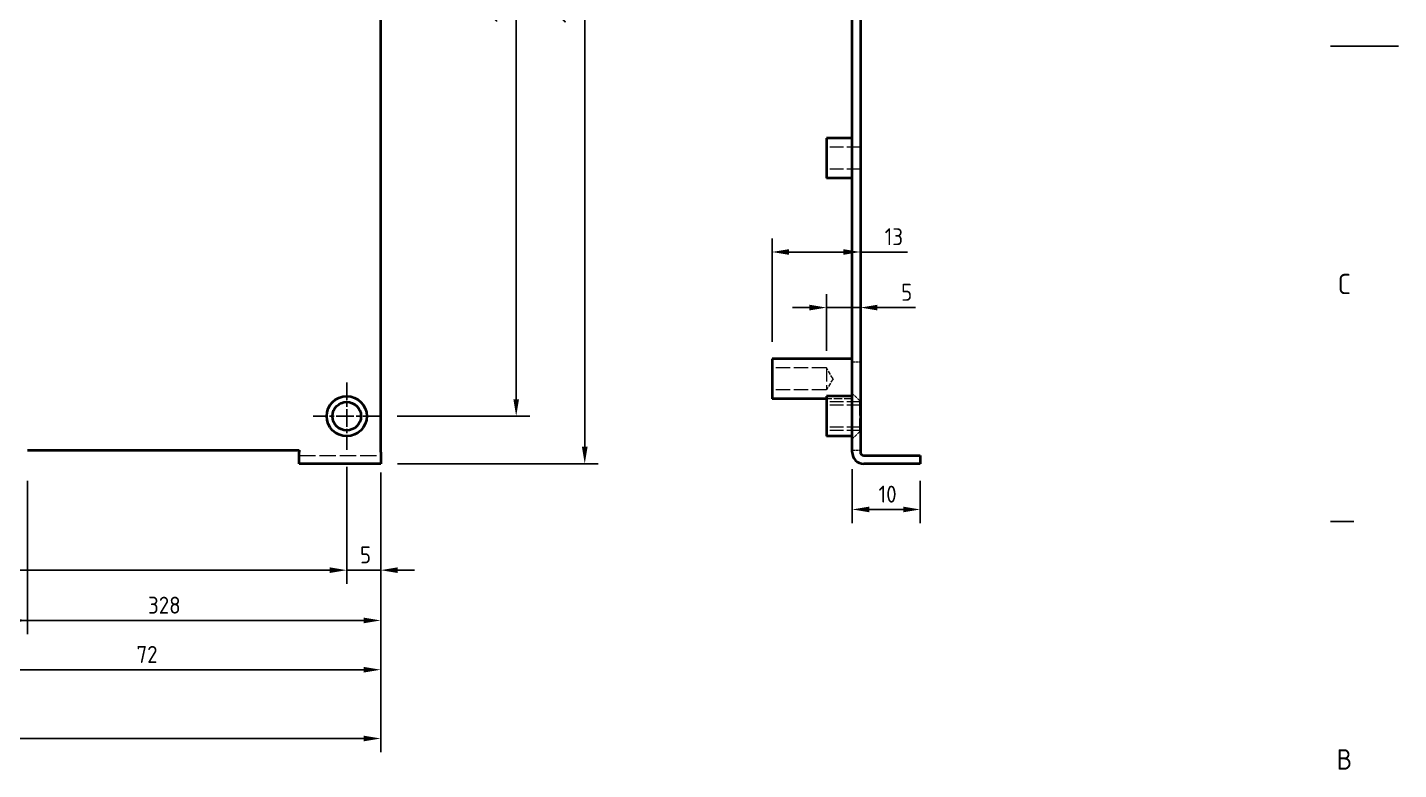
# Model space of a CAD drawing. Header units: millimetres. Extents: x 0 to 594, y 0 to 420.
# Drawn here: x 392.2 to 594, y 103.5 to 212.8 of the extents above; entities that cross this region are included whole.
import ezdxf

# ---------------------------------------------------------------- set-up
doc = ezdxf.new("R2010")
doc.units = ezdxf.units.MM
doc.linetypes.add('CHAIN', pattern=[0.35429999999999995, 0.2362, -0.0295, 0.0591, -0.0295])
doc.linetypes.add('DASHED', pattern=[0.2067, 0.1654, -0.0413])
doc.layers.get('0').update_dxf_attribs({"color": 3, "lineweight": 25})
for name, color, linetype, lineweight in [('가려진 것(ISO)', 2, 'DASHED', 18), ('가시적인 것(ISO)', 3, 'Continuous', 40), ('경계(ISO)', 7, 'Continuous', 25), ('중심 표식(ISO)', 1, 'Continuous', 25), ('치수(ISO)', 2, 'Continuous', 25)]:
    doc.layers.add(name, color=color, linetype=linetype, lineweight=lineweight)
doc.styles.add('문자 텍스트_PSTEK_POSCO', font='isocp.shx')
doc.styles.add('치수 텍스트_PSTEK_POSCO', font='isocp.shx')
doc.dimstyles.new('치수_PSTEK_POSCO', dxfattribs={"dimtxt": 2.5, "dimasz": 2.5, "dimexe": 2, "dimexo": 2.5, "dimgap": 1, "dimtad": 1, "dimrnd": 1e-08, "dimdsep": 46, "dimtxsty": '치수 텍스트_PSTEK_POSCO', "dimcen": 0.09, "dimdle": 10, "dimclrd": 7, "dimclre": 7, "dimclrt": 2, "dimadec": 1, "dimazin": 2, "dimtfac": 1, "dimtmove": 0, "dimatfit": 3, "dimfxl": 0, "dimtolj": 1, "dimlwd": -1, "dimlwe": -1, "dimarcsym": 0})

# ---------------------------------------------------------------- blocks, each defined once
blk = doc.blocks.new('경계 Default Border')
at = {"layer": '경계(ISO)'}
blk.add_line((584.0000152587891, 140), (587.400016784668, 140), dxfattribs=at)
at = {"layer": '경계(ISO)', "flags": 128}
blk.add_lwpolyline([(594.0000152587891, 210), (584.0000152587891, 210)], dxfattribs=at)
at = {"layer": '경계(ISO)', "color": 2, "char_height": 3.00000011920929, "attachment_point": 7, "style": '문자 텍스트_PSTEK_POSCO'}
for s, insert in [('C', (585.0445395201642, 173.4713944559917)), ('B', (584.8782702028949, 103.4713944559917))]:
    blk.add_mtext(s, dxfattribs=dict(at, insert=insert))
blk = doc.blocks.new('*D22')
at = {"layer": 'Defpoints', "color": 0}
for p in [(444.1652414049008, 149.707879249247), (64.1652414048859, 148.507879249247), (64.1652414048859, 108.0451231644487)]:
    blk.add_point(p, dxfattribs=at)
at = {"layer": '치수(ISO)', "color": 7}
for p, q in [((64.1652414048859, 146.007879249247), (64.1652414048859, 106.0451231644487)), ((444.1652414049008, 147.207879249247), (444.1652414049008, 106.0451231644487)), ((441.6652414049008, 108.0451231644487), (66.6652414048859, 108.0451231644487))]:
    blk.add_line(p, q, dxfattribs=at)
for points in [[(66.6652414048859, 108.4617898311154), (66.6652414048859, 107.6284564977821), (64.1652414048859, 108.0451231644487)], [(441.6652414049008, 108.4617898311154), (441.6652414049008, 107.6284564977821), (444.1652414049008, 108.0451231644487)]]:
    blk.add_solid(points, dxfattribs=at)
at = {"layer": '치수(ISO)', "color": 2, "insert": (251.9142571529249, 110.2951231644487), "char_height": 2.5, "attachment_point": 4, "style": '치수 텍스트_PSTEK_POSCO'}
blk.add_mtext('\\A1;380', dxfattribs=at)
blk = doc.blocks.new('*D23')
at = {"layer": 'Defpoints', "color": 0}
for p in [(513.5770382533893, 150.207879249247), (523.5770382533892, 148.507879249247), (523.5770382533892, 141.7749022787765)]:
    blk.add_point(p, dxfattribs=at)
at = {"layer": '치수(ISO)', "color": 7}
for p, q in [((513.5770382533893, 147.707879249247), (513.5770382533893, 139.7749022787765)), ((523.5770382533892, 146.007879249247), (523.5770382533892, 139.7749022787765)), ((516.0770382533893, 141.7749022787765), (521.0770382533892, 141.7749022787765))]:
    blk.add_line(p, q, dxfattribs=at)
for points in [[(516.0770382533893, 142.1915689454432), (516.0770382533893, 141.3582356121099), (513.5770382533893, 141.7749022787765)], [(521.0770382533892, 142.1915689454432), (521.0770382533892, 141.3582356121099), (523.5770382533892, 141.7749022787765)]]:
    blk.add_solid(points, dxfattribs=at)
at = {"layer": '치수(ISO)', "color": 2, "insert": (517.4510540014207, 144.0249022787765), "char_height": 2.5, "attachment_point": 4, "style": '치수 텍스트_PSTEK_POSCO'}
blk.add_mtext('\\A1;10', dxfattribs=at)
blk = doc.blocks.new('*D24')
at = {"layer": 'Defpoints', "color": 0}
for p in [(444.1652414049007, 282.507879249247), (474.2031797648157, 282.507879249247), (444.1652414049008, 148.5078792492471)]:
    blk.add_point(p, dxfattribs=at)
at = {"layer": '치수(ISO)', "color": 7}
for p, q in [((446.6652414049007, 282.507879249247), (476.2031797648157, 282.507879249247)), ((474.2031797648157, 151.007879249247), (474.2031797648157, 280.007879249247)), ((446.6652414049008, 148.5078792492471), (476.2031797648157, 148.507879249247))]:
    blk.add_line(p, q, dxfattribs=at)
for points in [[(473.786513098149, 280.007879249247), (474.6198464314824, 280.007879249247), (474.2031797648157, 282.507879249247)], [(473.786513098149, 151.007879249247), (474.6198464314824, 151.007879249247), (474.2031797648157, 148.507879249247)]]:
    blk.add_solid(points, dxfattribs=at)
at = {"layer": '치수(ISO)', "color": 2, "insert": (471.9531797648157, 213.3828792492471), "char_height": 2.5, "attachment_point": 4, "rotation": 90, "style": '치수 텍스트_PSTEK_POSCO'}
blk.add_mtext('\\A1;134', dxfattribs=at)
blk = doc.blocks.new('*D27')
at = {"layer": 'Defpoints', "color": 0}
for p in [(444.1152414049006, 275.5078792492471), (464.1152414049007, 275.5078792492471), (444.1152414049006, 155.507879249247)]:
    blk.add_point(p, dxfattribs=at)
at = {"layer": '치수(ISO)', "color": 7}
for p, q in [((446.6152414049006, 275.5078792492471), (466.1152414049007, 275.5078792492471)), ((464.1152414049007, 158.007879249247), (464.1152414049007, 273.0078792492471)), ((446.6152414049006, 155.507879249247), (466.1152414049007, 155.507879249247))]:
    blk.add_line(p, q, dxfattribs=at)
for points in [[(463.698574738234, 273.0078792492471), (464.5319080715674, 273.0078792492471), (464.1152414049007, 275.5078792492471)], [(463.698574738234, 158.007879249247), (464.5319080715674, 158.007879249247), (464.1152414049007, 155.507879249247)]]:
    blk.add_solid(points, dxfattribs=at)
at = {"layer": '치수(ISO)', "color": 2, "insert": (461.8649953419085, 213.5068949972786), "char_height": 2.5, "attachment_point": 4, "rotation": 90, "style": '치수 텍스트_PSTEK_POSCO'}
blk.add_mtext('\\A1;120', dxfattribs=at)
blk = doc.blocks.new('*D43')
at = {"layer": 'Defpoints', "color": 0}
for p in [(280.1652414048989, 151.2578792492432), (439.1652414049007, 150.557879249247), (439.1652414049007, 132.8362601215311)]:
    blk.add_point(p, dxfattribs=at)
at = {"layer": '치수(ISO)', "color": 7}
for p, q in [((280.1652414048989, 148.7578792492432), (280.1652414048989, 130.8362601215311)), ((439.1652414049007, 148.057879249247), (439.1652414049007, 130.8362601215311)), ((282.6652414048989, 132.8362601215311), (436.6652414049007, 132.8362601215311))]:
    blk.add_line(p, q, dxfattribs=at)
for points in [[(282.6652414048989, 133.2529267881978), (282.6652414048989, 132.4195934548645), (280.1652414048989, 132.8362601215311)], [(436.6652414049007, 133.2529267881978), (436.6652414049007, 132.4195934548645), (439.1652414049007, 132.8362601215311)]]:
    blk.add_solid(points, dxfattribs=at)
at = {"layer": '치수(ISO)', "color": 2, "insert": (357.5757495561476, 135.0862601215311), "char_height": 2.5, "attachment_point": 4, "style": '치수 텍스트_PSTEK_POSCO'}
blk.add_mtext('\\A1;159', dxfattribs=at)
blk = doc.blocks.new('*D44')
at = {"layer": 'Defpoints', "color": 0}
for p in [(372.1652414049006, 155.507879249247), (444.1652414049008, 148.5078792492471), (444.1652414049008, 118.1774210354593)]:
    blk.add_point(p, dxfattribs=at)
at = {"layer": '치수(ISO)', "color": 7}
for p, q in [((372.1652414049006, 153.007879249247), (372.1652414049006, 116.1774210354593)), ((444.1652414049008, 146.0078792492471), (444.1652414049008, 116.1774210354593)), ((374.6652414049006, 118.1774210354593), (441.6652414049008, 118.1774210354593))]:
    blk.add_line(p, q, dxfattribs=at)
for points in [[(374.6652414049006, 118.5940877021259), (374.6652414049006, 117.7607543687926), (372.1652414049006, 118.1774210354593)], [(441.6652414049008, 118.5940877021259), (441.6652414049008, 117.7607543687926), (444.1652414049008, 118.1774210354593)]]:
    blk.add_solid(points, dxfattribs=at)
at = {"layer": '치수(ISO)', "color": 2, "insert": (408.2151675859956, 120.4276670984514), "char_height": 2.5, "attachment_point": 4, "style": '치수 텍스트_PSTEK_POSCO'}
blk.add_mtext('\\A1;72', dxfattribs=at)
blk = doc.blocks.new('*D45')
at = {"layer": 'Defpoints', "color": 0}
for p in [(439.1652414049007, 150.557879249247), (444.1652414049008, 148.507879249247), (444.1652414049008, 132.8362601215311)]:
    blk.add_point(p, dxfattribs=at)
at = {"layer": '치수(ISO)', "color": 7}
for p, q in [((439.1652414049007, 148.057879249247), (439.1652414049007, 130.8362601215311)), ((444.1652414049008, 146.007879249247), (444.1652414049008, 130.8362601215311)), ((436.6652414049007, 132.8362601215311), (434.1652414049007, 132.8362601215311)), ((439.1652414049007, 132.8362601215311), (444.1652414049008, 132.8362601215311)), ((446.6652414049008, 132.8362601215311), (449.1652414049008, 132.8362601215311))]:
    blk.add_line(p, q, dxfattribs=at)
for points in [[(436.6652414049007, 133.2529267881978), (436.6652414049007, 132.4195934548644), (439.1652414049007, 132.8362601215311)], [(446.6652414049008, 133.2529267881978), (446.6652414049008, 132.4195934548644), (444.1652414049008, 132.8362601215311)]]:
    blk.add_solid(points, dxfattribs=at)
at = {"layer": '치수(ISO)', "color": 2, "insert": (441.1134647096041, 135.0862601215311), "char_height": 2.5, "attachment_point": 4, "style": '치수 텍스트_PSTEK_POSCO'}
blk.add_mtext('\\A1;5', dxfattribs=at)
blk = doc.blocks.new('*D47')
at = {"layer": 'Defpoints', "color": 0}
for p in [(514.7770382533893, 179.6824324834447), (501.7770382533018, 163.9578792492479), (514.7770382533893, 160.1060480785065)]:
    blk.add_point(p, dxfattribs=at)
at = {"layer": '치수(ISO)', "color": 7}
for p, q in [((501.7770382533018, 166.4578792492479), (501.7770382533018, 181.6824324834447)), ((504.2770382533018, 179.6824324834447), (512.2770382533893, 179.6824324834447)), ((514.7770382533893, 179.6824324834447), (521.7086150797207, 179.6824324834447))]:
    blk.add_line(p, q, dxfattribs=at)
for points in [[(504.2770382533018, 180.0990991501114), (504.2770382533018, 179.265765816778), (501.7770382533018, 179.6824324834447)], [(512.2770382533893, 180.0990991501114), (512.2770382533893, 179.265765816778), (514.7770382533893, 179.6824324834447)]]:
    blk.add_solid(points, dxfattribs=at)
at = {"layer": '치수(ISO)', "color": 2, "insert": (518.3550616891275, 181.9324324834447), "char_height": 2.5, "attachment_point": 4, "style": '치수 텍스트_PSTEK_POSCO'}
blk.add_mtext('\\A1;13', dxfattribs=at)
blk = doc.blocks.new('*D48')
at = {"layer": 'Defpoints', "color": 0}
for p in [(514.7770382533893, 280.807879249247), (514.7770382533893, 171.4999166505633), (509.7770382533018, 162.6288792492479)]:
    blk.add_point(p, dxfattribs=at)
at = {"layer": '치수(ISO)', "color": 7}
for p, q in [((509.7770382533018, 165.1288792492479), (509.7770382533018, 173.4999166505633)), ((507.2770382533018, 171.4999166505633), (504.7770382533018, 171.4999166505633)), ((509.7770382533018, 171.4999166505633), (514.7770382533893, 171.4999166505633)), ((517.2770382533893, 171.4999166505633), (522.8805916439825, 171.4999166505633))]:
    blk.add_line(p, q, dxfattribs=at)
for points in [[(507.2770382533018, 171.9165833172299), (507.2770382533018, 171.0832499838966), (509.7770382533018, 171.4999166505633)], [(517.2770382533893, 171.9165833172299), (517.2770382533893, 171.0832499838966), (514.7770382533893, 171.4999166505633)]]:
    blk.add_solid(points, dxfattribs=at)
at = {"layer": '치수(ISO)', "color": 2, "insert": (520.7770382533893, 173.7499166505633), "char_height": 2.5, "attachment_point": 4, "style": '치수 텍스트_PSTEK_POSCO'}
blk.add_mtext('\\A1;5', dxfattribs=at)
blk = doc.blocks.new('*D50')
at = {"layer": 'Defpoints', "color": 0}
for p in [(444.1652414049008, 149.707879249247), (64.16524140488598, 148.507879249247), (444.1652414049008, 125.4300132539318)]:
    blk.add_point(p, dxfattribs=at)
at = {"layer": '치수(ISO)', "color": 7}
for p, q in [((64.16524140488598, 146.007879249247), (64.16524140488598, 123.4300132539318)), ((444.1652414049008, 147.207879249247), (444.1652414049008, 123.4300132539318)), ((66.66524140488598, 125.4300132539318), (441.6652414049008, 125.4300132539318))]:
    blk.add_line(p, q, dxfattribs=at)
for points in [[(66.66524140488598, 125.8466799205985), (66.66524140488598, 125.0133465872651), (64.16524140488598, 125.4300132539318)], [(441.6652414049008, 125.8466799205985), (441.6652414049008, 125.0133465872651), (444.1652414049008, 125.4300132539318)]]:
    blk.add_solid(points, dxfattribs=at)
at = {"layer": '치수(ISO)', "color": 2, "insert": (251.9142571529249, 127.6800132539318), "char_height": 2.5, "attachment_point": 4, "style": '치수 텍스트_PSTEK_POSCO'}
blk.add_mtext('\\A1;380', dxfattribs=at)
blk = doc.blocks.new('*D51')
at = {"layer": 'Defpoints', "color": 0}
for p in [(64.16524140488598, 148.507879249247), (392.1652914049054, 148.507879249247), (64.16524140488598, 125.4300132539319)]:
    blk.add_point(p, dxfattribs=at)
at = {"layer": '치수(ISO)', "color": 7}
for p, q in [((64.16524140488598, 146.007879249247), (64.16524140488598, 123.4300132539319)), ((392.1652914049054, 146.007879249247), (392.1652914049054, 123.4300132539319)), ((66.66524140488598, 125.4300132539319), (389.6652914049054, 125.4300132539319)), ((392.1652914049054, 125.4300132539319), (415.4152414049067, 125.4300132539319))]:
    blk.add_line(p, q, dxfattribs=at)
for points in [[(66.66524140488598, 125.8466799205985), (66.66524140488598, 125.0133465872652), (64.16524140488598, 125.4300132539319)], [(389.6652914049054, 125.8466799205985), (389.6652914049054, 125.0133465872652), (392.1652914049054, 125.4300132539319)]]:
    blk.add_solid(points, dxfattribs=at)
at = {"layer": '치수(ISO)', "color": 2, "insert": (409.9152414049067, 127.680259316924), "char_height": 2.5, "attachment_point": 4, "style": '치수 텍스트_PSTEK_POSCO'}
blk.add_mtext('\\A1;328', dxfattribs=at)

msp = doc.modelspace()

# ---------------------------------------------------------------- linework, layer by layer
at = {"layer": '가려진 것(ISO)', "ltscale": 12.09482383728027}
for p, q in [((514.7770382533377, 195.1191492492458), (509.7770382533377, 195.1191492492458)), ((514.7770382533377, 191.8771492492457), (509.7770382533377, 191.8771492492457)), ((514.7770382533878, 157.607879249247), (509.7770382533878, 157.607879249247)), ((514.7770382533679, 157.128879249247), (509.7770382533679, 157.128879249247)), ((514.7770382533679, 153.886879249247), (509.7770382533679, 153.886879249247)), ((514.7770382533878, 153.407879249247), (509.7770382533878, 153.407879249247))]:
    msp.add_line(p, q, dxfattribs=at)
at = {"layer": '가려진 것(ISO)', "ltscale": 2.28553581237793}
for p, q in [((513.5770382532813, 163.507879249247), (514.7770382532813, 163.507879249247)), ((513.5770382533857, 150.5078792492467), (514.7770382533857, 150.5078792492467))]:
    msp.add_line(p, q, dxfattribs=at)
at = {"layer": '가려진 것(ISO)', "ltscale": 12.90114498138428}
for p, q in [((509.7770382533017, 162.6288792492479), (501.7770382533018, 162.6288792492479)), ((509.7770382533017, 159.3868792492479), (501.7770382533018, 159.3868792492479))]:
    msp.add_line(p, q, dxfattribs=at)
at = {"layer": '가려진 것(ISO)', "ltscale": 12.31863021850586}
msp.add_line((509.7770382533017, 162.6288792492479), (509.7770382533017, 159.3868792492479), dxfattribs=at)
at = {"layer": '가려진 것(ISO)', "ltscale": 3.601896047592163}
for q in [(509.7770382533017, 162.6288792492479), (509.7770382533017, 159.3868792492479)]:
    msp.add_line((510.7510333167454, 161.0078792492479), q, dxfattribs=at)
at = {"layer": '가려진 것(ISO)', "ltscale": 7.237747192382812}
msp.add_line((513.5770382533018, 158.0578792492479), (509.7770382533017, 158.0578792492479), dxfattribs=at)
at = {"layer": '가려진 것(ISO)', "ltscale": 2.962912559509277}
for p, q in [((514.6770382533406, 157.7578792492432), (513.5770382533407, 158.8578792492432)), ((514.6770382533406, 153.2578792492432), (513.5770382533407, 152.1578792492433))]:
    msp.add_line(p, q, dxfattribs=at)
at = {"layer": '가려진 것(ISO)', "ltscale": 11.39910221099854}
msp.add_line((514.6770382533406, 153.2578792492432), (514.6770382533406, 157.7578792492432), dxfattribs=at)
at = {"layer": '가려진 것(ISO)', "ltscale": 0.1903696656227112}
for p, q in [((514.7770382533406, 157.7578792492432), (514.6770382533406, 157.7578792492432)), ((514.7770382533406, 153.2578792492432), (514.6770382533406, 153.2578792492432))]:
    msp.add_line(p, q, dxfattribs=at)
at = {"layer": '가려진 것(ISO)', "ltscale": 14.51384830474854}
msp.add_line((432.1651914049081, 149.707879249247), (444.1652414049008, 149.707879249247), dxfattribs=at)
at = {"layer": '가시적인 것(ISO)'}
for p, q in [((444.1652414049008, 150.207879249247), (444.1652414049008, 280.807879249247)), ((513.5770382533892, 150.207879249247), (513.5770382533892, 280.807879249247)), ((514.7770382533893, 280.807879249247), (514.7770382533893, 150.207879249247)), ((509.7770382533377, 196.4481492492457), (509.7770382533377, 190.5481492492457)), ((513.5770382533376, 196.4481492492457), (509.7770382533377, 196.4481492492457)), ((513.5770382533376, 190.5481492492457), (509.7770382533377, 190.5481492492457)), ((501.7770382533018, 163.9578792492479), (501.7770382533018, 158.0578792492479)), ((513.5770382533018, 163.9578792492479), (501.7770382533018, 163.9578792492479)), ((509.7770382533017, 158.0578792492479), (501.7770382533018, 158.0578792492479)), ((509.7770382533878, 158.457879249247), (509.7770382533878, 152.557879249247)), ((513.5770382533877, 158.457879249247), (509.7770382533878, 158.457879249247)), ((513.5770382533877, 152.557879249247), (509.7770382533878, 152.557879249247)), ((392.1652914049054, 150.5078792492467), (432.1651914049081, 150.5078792492467)), ((432.1651914049081, 150.5078792492467), (432.1651914049081, 150.207879249247)), ((432.1651914049081, 148.507879249247), (432.1651914049081, 150.207879249247)), ((444.1652414049008, 150.207879249247), (444.1652414049008, 148.507879249247)), ((515.2770382533893, 149.707879249247), (523.5770382533892, 149.7078792492471)), ((523.5770382533892, 149.7078792492471), (523.5770382533892, 148.507879249247)), ((444.1652414049008, 148.507879249247), (432.1651914049081, 148.507879249247)), ((523.5770382533892, 148.507879249247), (515.2770382533893, 148.507879249247))]:
    msp.add_line(p, q, dxfattribs=at)
for radius in [2.95, 2.1]:
    msp.add_circle((439.1652414049007, 155.507879249247), radius, dxfattribs=at)
for radius in [1.69999999999999, 0.4999999999999997]:
    msp.add_arc((515.2770382533893, 150.207879249247), radius, 180, 270, dxfattribs=at)
at = {"layer": '중심 표식(ISO)', "linetype": 'CHAIN', "ltscale": 11.00085353851318}
for p, q in [((439.1652414049007, 160.457879249247), (439.1652414049007, 150.557879249247)), ((444.1152414049006, 155.507879249247), (434.2152414049007, 155.507879249247))]:
    msp.add_line(p, q, dxfattribs=at)

# ---------------------------------------------------------------- block references
msp.add_blockref('경계 Default Border', (0, 0))

# ---------------------------------------------------------------- dimensions: what is measured, and where the dimension line sits
at = {"layer": '치수(ISO)', "color": 7}
for base, p1, p2, angle, override, picture, middle in [((474.2031797648157, 282.507879249247), (444.1652414049008, 148.5078792492471), (444.1652414049007, 282.507879249247), 90, {"dimdec": 2, "dimtp": 0, "dimtm": -0, "dimtdec": 2, "dimtofl": 0, "dimatfit": 1}, '*D24', (474.2031797648157, 215.5078792492471)), ((514.7770382533893, 171.4999166505633), (509.7770382533018, 162.6288792492479), (514.7770382533893, 280.807879249247), 180, {"dimdec": 2, "dimse2": 1, "dimtp": 0, "dimtm": -0, "dimtdec": 2, "dimtofl": 1, "dimatfit": 1}, '*D48', (521.3288149486859, 171.4999166505633)), ((464.1152414049007, 275.5078792492471), (444.1152414049006, 155.507879249247), (444.1152414049006, 275.5078792492471), 90, {"dimdec": 2, "dimtp": 0, "dimtm": -0, "dimtdec": 2, "dimtofl": 0, "dimatfit": 1}, '*D27', (464.1152414049006, 215.5078792492471)), ((514.7770382533893, 179.6824324834447), (501.7770382533018, 163.9578792492479), (514.7770382533893, 160.1060480785065), 180, {"dimdec": 2, "dimse2": 1, "dimtp": 0, "dimtm": -0, "dimtdec": 2, "dimtofl": 0, "dimatfit": 2}, '*D47', (519.5318383844242, 179.6824324834447)), ((444.1652414049008, 118.1774210354593), (372.1652414049006, 155.507879249247), (444.1652414049008, 148.5078792492471), 180, {"dimdec": 2, "dimtp": 0, "dimtm": -0, "dimtdec": 2, "dimtofl": 0, "dimatfit": 1}, '*D44', (409.6652414048933, 118.1774210354593)), ((64.1652414048859, 108.0451231644487), (444.1652414049008, 149.707879249247), (64.1652414048859, 148.507879249247), 180, {"dimdec": 2, "dimtp": 0, "dimtm": -0, "dimtdec": 2, "dimtofl": 0, "dimatfit": 1}, '*D22', (254.1652414048934, 108.0451231644487)), ((444.1652414049008, 125.4300132539318), (64.16524140488598, 148.507879249247), (444.1652414049008, 149.707879249247), 180, {"dimdec": 2, "dimtp": 0, "dimtm": -0, "dimtdec": 2, "dimtofl": 0, "dimatfit": 1}, '*D50', (254.1652414048934, 125.4300132539318)), ((439.1652414049007, 132.8362601215311), (280.1652414048989, 151.2578792492432), (439.1652414049007, 150.557879249247), 180, {"dimdec": 2, "dimtp": 0, "dimtm": -0, "dimtdec": 2, "dimtofl": 0, "dimatfit": 1}, '*D43', (359.6652414048998, 132.8362601215311)), ((444.1652414049008, 132.8362601215311), (439.1652414049007, 150.557879249247), (444.1652414049008, 148.507879249247), 180, {"dimdec": 2, "dimtp": 0, "dimtm": -0, "dimtdec": 2, "dimtofl": 1, "dimatfit": 1}, '*D45', (441.6652414049007, 132.8362601215311)), ((523.5770382533892, 141.7749022787765), (513.5770382533893, 150.207879249247), (523.5770382533892, 148.507879249247), 180, {"dimdec": 2, "dimtp": 0, "dimtm": -0, "dimtdec": 2, "dimtofl": 0, "dimatfit": 1}, '*D23', (518.5770382533892, 141.7749022787765)), ((64.16524140488598, 125.4300132539319), (392.1652914049054, 148.507879249247), (64.16524140488598, 148.507879249247), 180, {"dimdec": 2, "dimtp": 0, "dimtm": -0, "dimtdec": 2, "dimtofl": 0, "dimatfit": 2}, '*D51', (412.1652414049067, 125.4300132539319))]:
    dim = msp.add_linear_dim(base=base, p1=p1, p2=p2, angle=angle, dimstyle='치수_PSTEK_POSCO', override=override, dxfattribs=at)
    dim.commit()
    dim.dimension.update_dxf_attribs({"geometry": picture, "text_midpoint": middle, "dimtype": 160})

doc.saveas('drawing.dxf')
